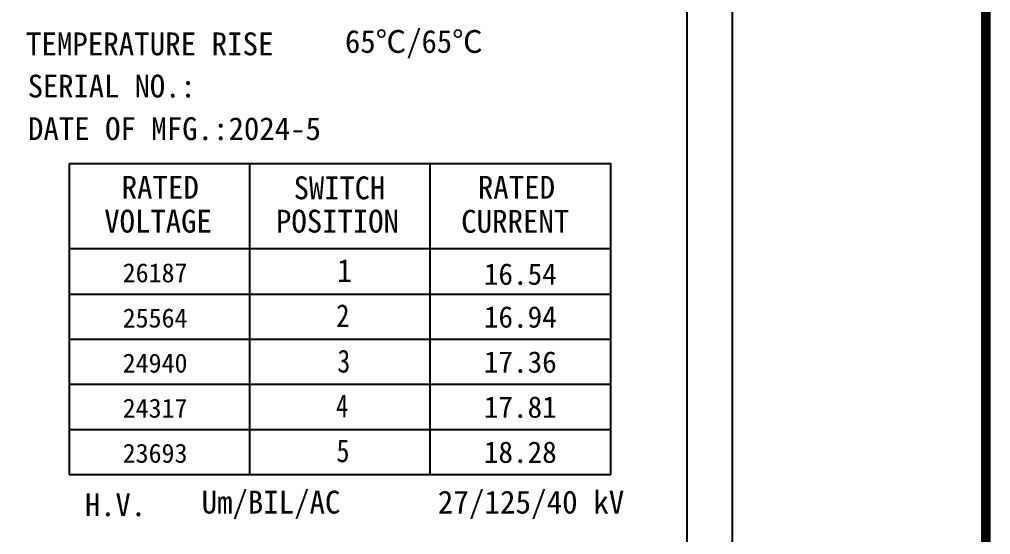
# Model space of a CAD drawing. Header units: millimetres. Extents: x 248233 to 259628, y -181361 to -174035.
# Drawn here: x 259519.9 to 259627.5, y -181115.4 to -181058.3 of the extents above; entities that cross this region are included whole.
import ezdxf

# ---------------------------------------------------------------- set-up
doc = ezdxf.new("R2010")
doc.units = ezdxf.units.MM
doc.header["$LTSCALE"] = 13
for name, color, linetype in [('1', 4, 'Continuous'), ('2', 3, 'Continuous'), ('PDF_Geometry', 7, 'Continuous')]:
    doc.layers.add(name, color=color, linetype=linetype)
doc.styles.add('PDF FangSong', font='')
doc.styles.get('PDF FangSong').set_extended_font_data('FangSong')

msp = doc.modelspace()

# ---------------------------------------------------------------- linework, layer by layer
at = {"layer": '1', "color": 0, "linetype": 'Continuous'}
msp.add_line((259627.004, -180945.005), (259627.004, -181294.025), dxfattribs=at)
at = {"layer": '1', "const_width": 1.05}
msp.add_lwpolyline([(259409.654, -180945.005), (259627.004, -180945.005), (259627.004, -181294.025), (259409.654, -181294.025), (259409.654, -180945.005), (259627.004, -180945.005)], dxfattribs=at)
at = {"layer": '2', "linetype": 'Continuous'}
for points in [[(259525.378, -181074.351), (259525.378, -181108.781)], [(259585.42, -181108.781), (259585.42, -181074.351), (259525.378, -181074.351)], [(259545.373, -181074.351), (259545.373, -181108.781)], [(259565.369, -181074.351), (259565.369, -181108.781)], [(259525.378, -181083.731), (259585.42, -181083.731)], [(259525.378, -181088.786), (259585.42, -181088.786)], [(259525.378, -181093.785), (259585.42, -181093.785)], [(259525.378, -181098.784), (259585.42, -181098.784)], [(259525.378, -181103.783), (259585.42, -181103.783)], [(259525.378, -181108.781), (259585.42, -181108.781)]]:
    msp.add_lwpolyline(points, dxfattribs=at)
at = {"layer": 'PDF_Geometry', "lineweight": 25}
for points in [[(259448.879, -181011.445), (259598.9, -181011.445), (259598.9, -181186.46), (259448.879, -181186.46), (259448.879, -181011.445)], [(259593.845, -181023.408), (259593.845, -181174.44)]]:
    msp.add_lwpolyline(points, dxfattribs=at)

# ---------------------------------------------------------------- texts
at = {"layer": '2', "linetype": 'Continuous', "attachment_point": 7, "style": 'PDF FangSong'}
for s, insert, char_height in [('{\\W0.9951;TEMPERATURE RISE}', (259520.59, -181062.364), 2.53409), ('\\W0.984330;65℃/65℃', (259555.966, -181062.668), 2.53409), ('\\W0.981992;SERIAL NO.:', (259520.793, -181067.041), 2.53409), ('{\\W0.9917;DATE OF MFG.:2024-5}', (259520.821, -181071.762), 2.53409), ('\\W0.993144;RATED', (259531.204, -181078.22), 2.53409), ('\\W0.980891;SWITCH', (259550.275, -181078.321), 2.53409), ('\\W0.993144;RATED', (259570.692, -181078.22), 2.53409), ('\\W0.988174;VOLTAGE', (259529.278, -181082.014), 2.53409), ('\\W0.987833;POSITION', (259548.32, -181082.014), 2.53409), ('\\W0.993883;CURRENT', (259568.839, -181082.028), 2.53409), ('{\\fSimSun|b0|i0|c134|p2;\\H0.8333x;26187}', (259531.32, -181087.517), 2.53409), ('\\W0.985653;1', (259555.068, -181087.444), 2.53409), ('{\\fSimSun|b0|i0|c134|p2;\\H0.8333x;16.54}', (259571.358, -181087.795), 2.85085), ('\\W0.858812;2', (259554.981, -181092.44), 2.53409), ('{\\fSimSun|b0|i0|c134|p2;\\H0.8333x;16.94}', (259571.358, -181092.541), 2.85085), ('{\\fSimSun|b0|i0|c134|p2;\\H0.8333x;25564}', (259531.32, -181092.527), 2.53409), ('{\\fSimSun|b0|i0|c134|p2;\\H0.8333x;24940}', (259531.32, -181097.523), 2.53409), ('\\W0.824342;3', (259555.126, -181097.523), 2.53409), ('{\\fSimSun|b0|i0|c134|p2;\\H0.8333x;\\C1;17.36}', (259571.358, -181097.537), 2.85085), ('{\\fSimSun|b0|i0|c134|p2;\\H0.8333x;24317}', (259531.32, -181102.518), 2.53409), ('\\W0.781747;4', (259554.966, -181102.431), 2.53409), ('{\\fSimSun|b0|i0|c134|p2;\\H0.8333x;17.81}', (259571.358, -181102.533), 2.85085), ('\\W0.834647;5', (259555.024, -181107.456), 2.53409), ('{\\fSimSun|b0|i0|c134|p2;\\H0.8333x;18.28}', (259571.358, -181107.529), 2.85085), ('{\\fSimSun|b0|i0|c134|p2;\\H0.8333x;23693}', (259531.32, -181107.514), 2.53409), ('\\W0.991650;Um/BIL/AC', (259540.066, -181113.726), 2.53409), ('{\\W0.9996;27/125/40 kV}', (259566.247, -181113.726), 2.53409), ('\\W0.982224;H.V.', (259527.135, -181113.437), 2.53409)]:
    msp.add_mtext(s, dxfattribs=dict(at, insert=insert, char_height=char_height))

doc.saveas('drawing.dxf')
